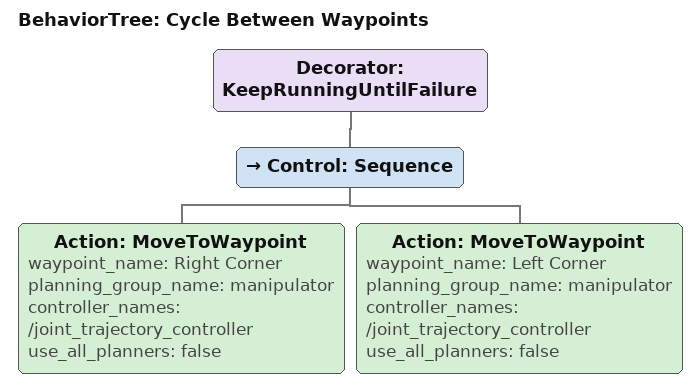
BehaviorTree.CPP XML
<?xml version="1.0"?>
  <root BTCPP_format="4" main_tree_to_execute="Cycle Between Waypoints">
    <BehaviorTree ID="Cycle Between Waypoints" _description="Cycles between two waypoints until failure">
        <Decorator ID="KeepRunningUntilFailure">
            <Control ID="Sequence">
                <Action ID="MoveToWaypoint" waypoint_name="Right Corner" planning_group_name="manipulator" controller_names="/joint_trajectory_controller" use_all_planners="false"/>
                <Action ID="MoveToWaypoint" waypoint_name="Left Corner" planning_group_name="manipulator" controller_names="/joint_trajectory_controller" use_all_planners="false"/>
            </Control>
        </Decorator>
    </BehaviorTree>
</root>
